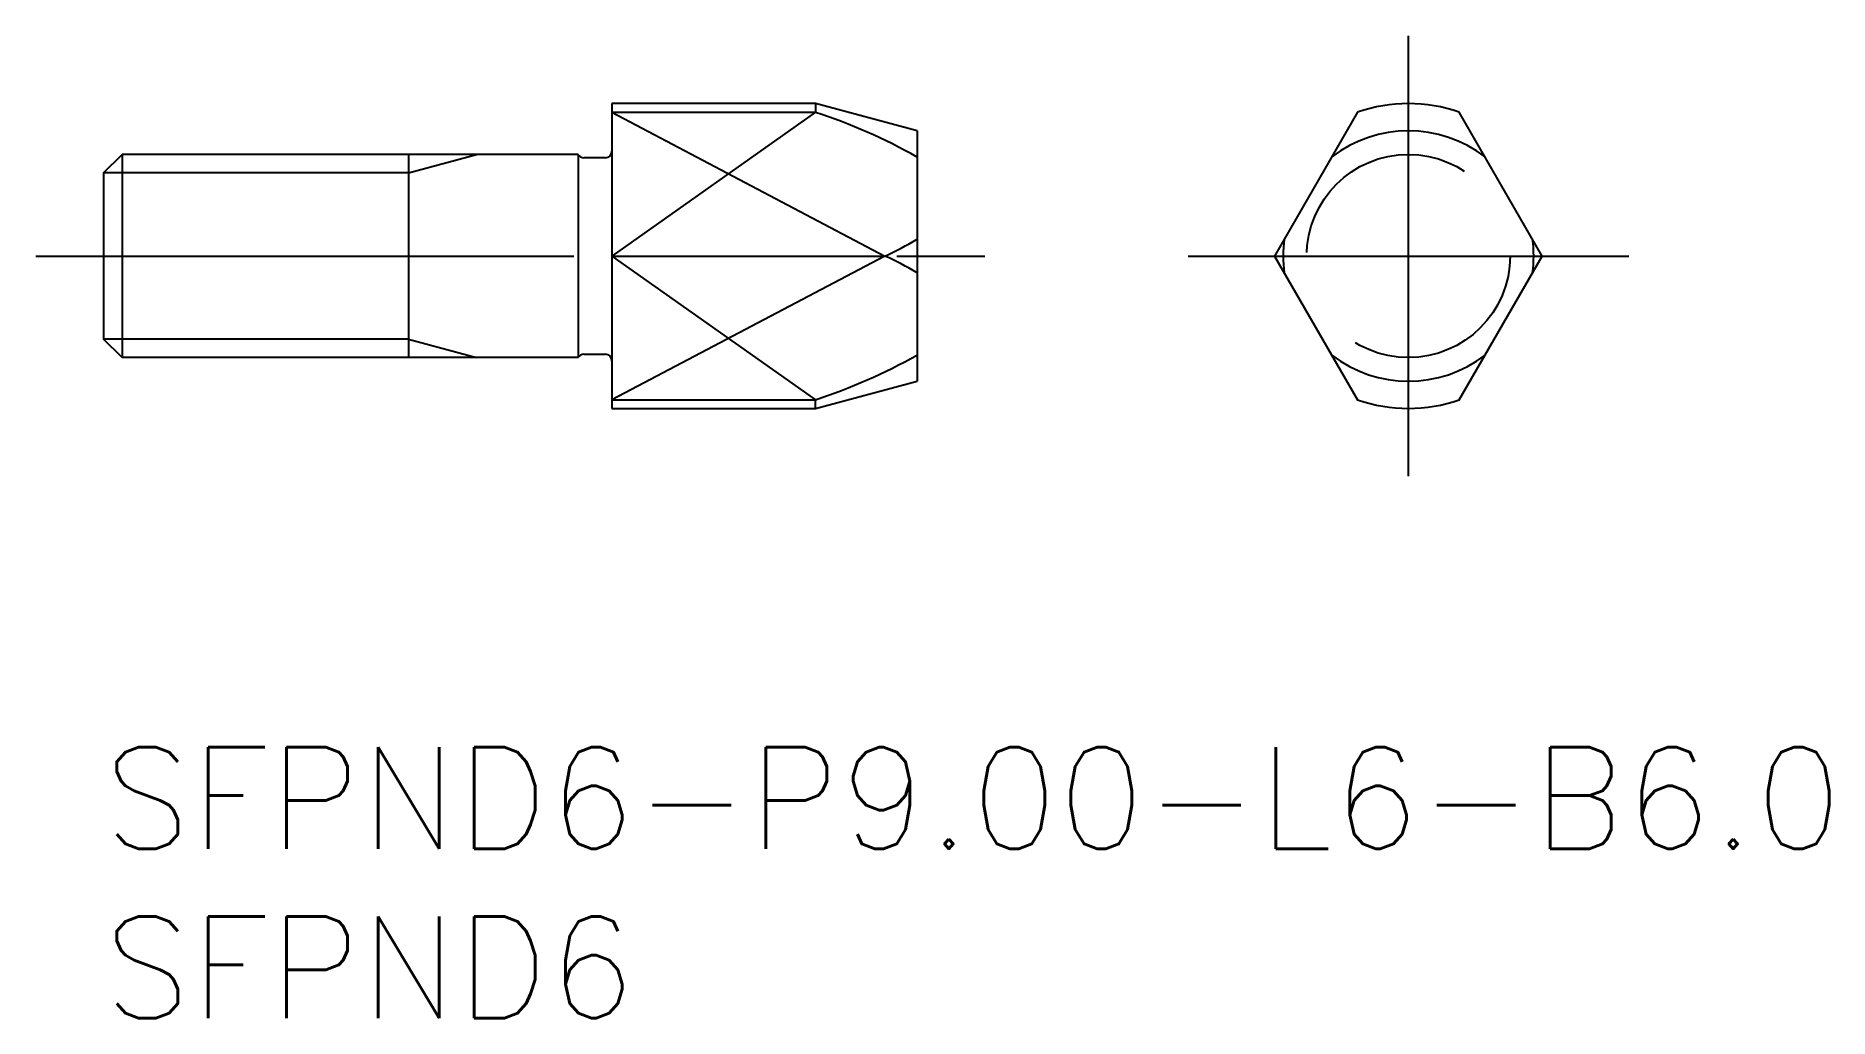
# Model space of a CAD drawing. Extents: x -2 to 50.9, y -8 to 21.
import ezdxf

# ---------------------------------------------------------------- set-up
doc = ezdxf.new("R2010")
doc.units = 0
doc.header["$LTSCALE"] = 0.5
doc.linetypes.add('CENTER', pattern=[50.8, 31.75, -6.35, 6.35, -6.35])
doc.linetypes.add('DASHED', pattern=[19.05, 12.7, -6.35])
for name, color, linetype in [('MSM_CENTER', 1, 'CENTER'), ('MSM_CONTINUOUS', 7, 'CONTINUOUS'), ('MSM_DASHED', 4, 'DASHED'), ('MSM_NARROW', 5, 'CONTINUOUS'), ('MSM_PART_NUMBER', 7, 'CONTINUOUS')]:
    doc.layers.add(name, color=color, linetype=linetype)
doc.styles.get("Standard").update_dxf_attribs({"font": 'txt.shx', "height": 0.5, "bigfont": 'bigfont.shx'})

# ---------------------------------------------------------------- blocks, each defined once
blk = doc.blocks.new('*U17')
at = {"layer": 'MSM_PART_NUMBER'}
blk.add_text('SFPND6-P9.00-L6-B6.0', height=3, dxfattribs=at).set_placement((0, -3))
blk = doc.blocks.new('*U18')
at = {"layer": 'MSM_PART_NUMBER'}
blk.add_text('SFPND6', height=3, dxfattribs=at).set_placement((0, -8))

msp = doc.modelspace()

# ---------------------------------------------------------------- linework, layer by layer
at = {"layer": 'MSM_CENTER'}
for p, q in [((38.5, 8), (38.5, 21)), ((-2, 14.5), (26, 14.5)), ((32, 14.5), (45, 14.5))]:
    msp.add_line(p, q, dxfattribs=at)
at = {"layer": 'MSM_CONTINUOUS'}
for p, q in [((21, 19), (15, 19)), ((15, 19), (15, 10)), ((15, 18.743), (21, 18.743)), ((24, 18.196), (21, 19)), ((21, 19), (21, 18.743)), ((37, 18.743), (34.551, 14.5)), ((42.449, 14.5), (40, 18.743)), ((24, 18.196), (24, 10.804)), ((0, 16.958), (0.542, 17.5)), ((14, 17.5), (0.542, 17.5)), ((0.542, 17.5), (0.542, 11.5)), ((9, 17.5), (9, 11.5)), ((14, 17.5), (14, 11.5)), ((0, 16.958), (0, 12.042)), ((14.8, 17.4), (14.173, 17.4)), ((15, 14.5), (23.055, 14.5)), ((34.551, 14.5), (37, 10.257)), ((40, 10.257), (42.449, 14.5)), ((0.542, 11.5), (0, 12.042)), ((14, 11.5), (0.542, 11.5)), ((14.173, 11.6), (14.8, 11.6)), ((21, 10), (24, 10.804)), ((15, 10.257), (21, 10.257)), ((21, 10), (21, 10.257)), ((15, 10), (21, 10))]:
    msp.add_line(p, q, dxfattribs=at)
for centre, radius, start, end in [((15.9, 3.073), 16.478, 60.5565, 71.9703), ((38.5, 14.5), 4.5, 70.5288, 109.4712), ((38.5, 14.5), 3.696, 52.2737, 127.7263), ((14.173, 17.6), 0.2, 210, 270), ((14.8, 17.6), 0.2, 270, 0), ((19.11, 23.153), 9.51, 294.5059, 300.9444), ((38.5, 14.5), 3.696, 172.2737, 187.7263), ((38.5, 14.5), 3.696, 352.2737, 7.7263), ((19.11, 5.847), 9.51, 59.0556, 65.4941), ((14.173, 11.4), 0.2, 90, 150), ((14.8, 11.4), 0.2, 0, 90), ((15.9, 25.927), 16.478, 288.0297, 299.4435), ((38.5, 14.5), 3.696, 232.2737, 307.7263), ((38.5, 14.5), 4.5, 250.5288, 289.4712)]:
    msp.add_arc(centre, radius, start, end, dxfattribs=at)
at = {"layer": 'MSM_DASHED'}
msp.add_circle((38.5, 14.5), 3, dxfattribs=at)
at = {"layer": 'MSM_NARROW'}
for p, q in [((21, 18.743), (15, 14.5)), ((15, 18.743), (23.055, 14.5)), ((9, 16.958), (11, 17.5)), ((9, 16.958), (0, 16.958)), ((15, 14.5), (21, 10.257)), ((23.055, 14.5), (15, 10.257)), ((9, 12.042), (0, 12.042)), ((9, 12.042), (11, 11.5))]:
    msp.add_line(p, q, dxfattribs=at)

# ---------------------------------------------------------------- block references
at = {"layer": 'MSM_CONTINUOUS'}
for name in ['*U17', '*U18']:
    msp.add_blockref(name, (0, 0), dxfattribs=at)

doc.saveas('drawing.dxf')
